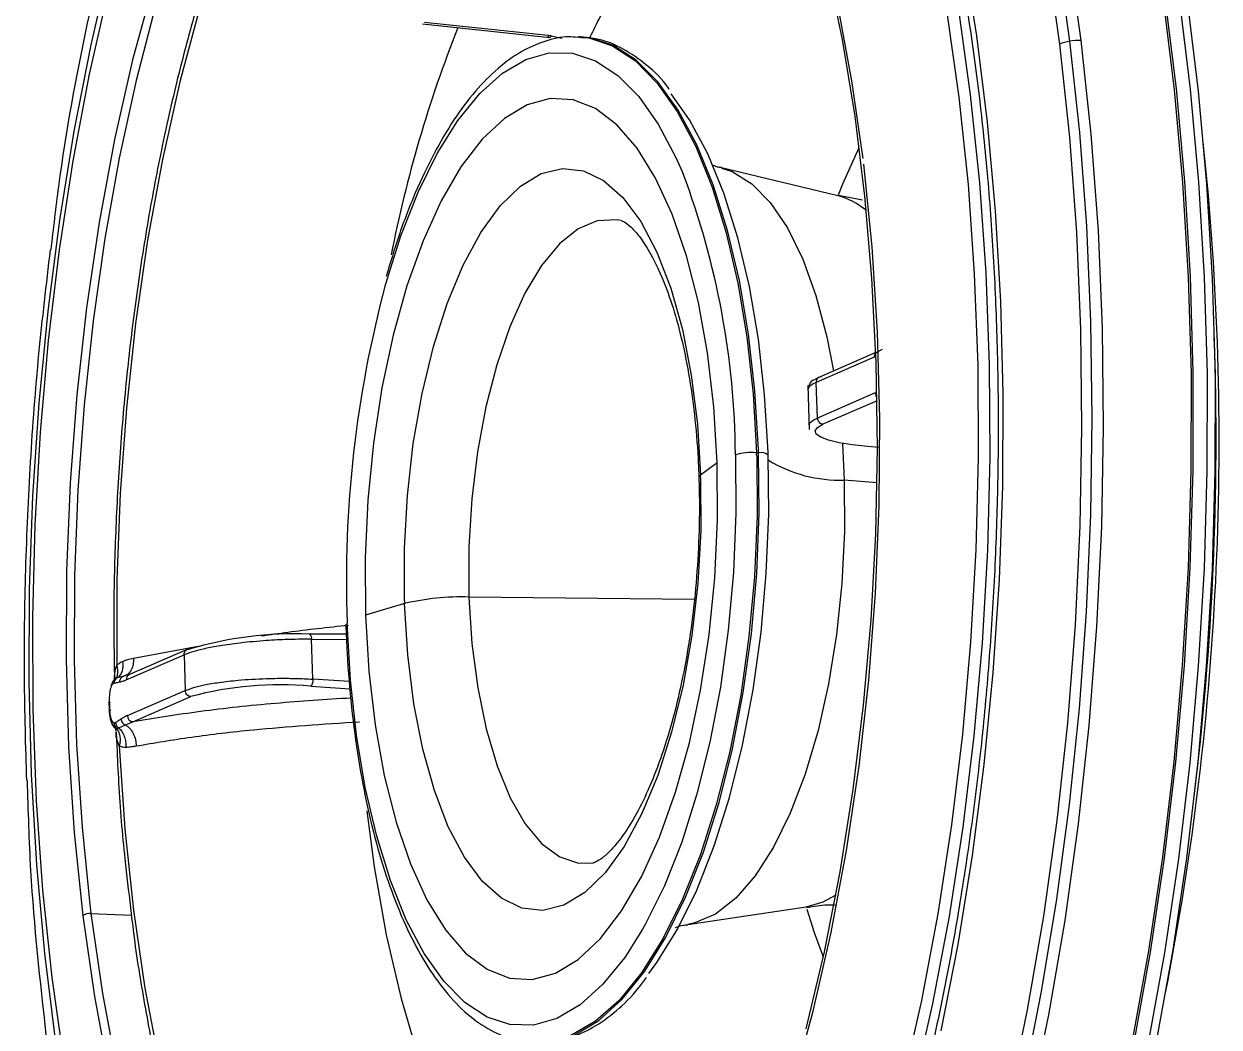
# Model space of a CAD drawing. Extents: x 525 to 609, y 649 to 778.
# Drawn here: x 597.232 to 599.57, y 715.507 to 717.469 of the extents above; entities that cross this region are included whole.
import ezdxf

# ---------------------------------------------------------------- set-up
doc = ezdxf.new("R2010")
doc.units = 0
doc.header["$MEASUREMENT"] = 0
doc.layers.add('1', color=4, linetype='Continuous')

# ---------------------------------------------------------------- blocks, each defined once
blk = doc.blocks.new('JETSETTER')
at = {"layer": '1', "color": 3, "linetype": 'Continuous', "lineweight": 25}
for p, q in [((72.8847, 48.3444), (73.1333, 48.3178)), ((73.1362, 48.3209), (72.8884, 48.3473)), ((73.1362, 48.3209), (73.1568, 48.3164)), ((73.1933, 48.319), (73.1894, 48.3192)), ((73.697, 48.0082), (73.4691, 48.0627)), ((73.745, 47.9999), (73.6981, 48.0091)), ((73.7713, 47.7016), (73.6608, 47.6537)), ((73.7834, 47.7077), (73.7724, 47.7019)), ((73.7724, 47.7018), (73.774, 47.7027)), ((73.7678, 47.6924), (73.6547, 47.6434)), ((73.638, 47.6375), (73.6408, 47.5514)), ((73.657, 47.5736), (73.6547, 47.6434)), ((73.7701, 47.6226), (73.657, 47.5736)), ((73.7737, 47.6073), (73.6679, 47.5615)), ((73.7058, 47.5241), (73.7097, 47.4522)), ((73.7769, 47.516), (73.755, 47.5179)), ((73.538, 47.5058), (73.542, 47.5056)), ((73.4608, 47.4861), (73.4285, 47.4616)), ((73.7737, 47.4468), (73.7097, 47.4522)), ((72.8493, 47.2108), (72.7729, 47.1882)), ((73.4163, 47.2188), (72.9753, 47.2234)), ((72.7354, 47.1506), (72.6625, 47.151)), ((72.6698, 47.0629), (72.6673, 47.1411)), ((72.6673, 47.1411), (72.7358, 47.1407)), ((72.4243, 47.1209), (72.3109, 47.0719)), ((72.4455, 47.1271), (72.3189, 47.1036)), ((72.3048, 47.0615), (72.4181, 47.1106)), ((72.4181, 47.1106), (72.4203, 47.0408)), ((72.2815, 47.0887), (72.2819, 47.0655)), ((72.296, 47.0676), (72.3065, 47.0719)), ((72.3084, 47.0728), (72.3004, 47.0686)), ((72.3046, 47.0698), (72.3004, 47.0686)), ((72.2841, 47.0639), (72.2803, 47.0606)), ((72.2872, 47.0654), (72.2821, 47.0625)), ((72.2864, 47.0675), (72.2839, 47.0638)), ((72.2857, 47.0679), (72.2864, 47.0674)), ((72.3004, 47.0686), (72.2872, 47.0654)), ((72.6658, 47.0489), (72.7427, 47.0442)), ((72.7415, 47.0586), (72.6698, 47.0629)), ((72.307, 46.9917), (72.4203, 47.0408)), ((72.3179, 46.9796), (72.4312, 47.0287)), ((72.2707, 47.0185), (72.2712, 47.0032)), ((72.3034, 46.9734), (72.3179, 46.9796)), ((72.2776, 46.9738), (72.2789, 46.972)), ((72.2852, 46.9673), (72.2904, 46.9675)), ((72.2852, 46.9594), (72.2865, 46.9318)), ((72.2904, 46.9675), (72.3034, 46.9734)), ((72.2357, 46.6045), (72.315, 46.6016)), ((73.4034, 46.5833), (73.6352, 46.6174))]:
    blk.add_line(p, q, dxfattribs=at)
at = {"layer": '1', "color": 3, "linetype": 'Continuous', "lineweight": 25, "flags": 128}
for points in [[(73.1286, 49.9196), (73.1927, 49.9333), (73.2685, 49.9369), (73.3437, 49.9266), (73.418, 49.9025), (73.4907, 49.8646), (73.5617, 49.8133), (73.6306, 49.7488), (73.6968, 49.6713), (73.7602, 49.5815), (73.8203, 49.4796), (73.8769, 49.3663), (73.9296, 49.2422), (73.9781, 49.1079), (74.0223, 48.9641), (74.0618, 48.8116), (74.0964, 48.6513), (74.1261, 48.4839), (74.1505, 48.3105)], [(73.7914, 49.7875), (73.8593, 49.7161), (73.9245, 49.6319), (73.9867, 49.5354), (74.0454, 49.4272), (74.1003, 49.3077), (74.1512, 49.1777), (74.1979, 49.0378), (74.24, 48.8888), (74.2773, 48.7315), (74.3096, 48.5666), (74.3368, 48.3952), (74.3587, 48.218), (74.3753, 48.0361), (74.3863, 47.8504), (74.3917, 47.6619), (74.3916, 47.4716), (74.3859, 47.2806), (74.3746, 47.0898), (74.3579, 46.9003), (74.3357, 46.713), (74.3083, 46.529), (74.2757, 46.3493)], [(74.2729, 46.3522), (74.3054, 46.5314), (74.3328, 46.7149), (74.3548, 46.9015), (74.3715, 47.0905), (74.3828, 47.2807), (74.3885, 47.4712), (74.3886, 47.6609), (74.3831, 47.8488), (74.3722, 48.034), (74.3557, 48.2153), (74.3339, 48.392), (74.3067, 48.5629), (74.2745, 48.7273), (74.2373, 48.8841), (74.1953, 49.0327), (74.1488, 49.1722), (74.098, 49.3018), (74.0433, 49.4209), (73.9847, 49.5288), (73.9228, 49.625), (73.8578, 49.7089), (73.79, 49.7801)], [(72.8432, 49.7326), (72.9181, 49.7983), (72.9942, 49.8502), (73.0712, 49.888), (73.1485, 49.9116), (73.2258, 49.9208), (73.3026, 49.9155), (73.3785, 49.8958), (73.453, 49.8618), (73.5258, 49.8136), (73.5964, 49.7516), (73.6645, 49.6761), (73.7297, 49.5875), (73.7915, 49.4864), (73.8497, 49.3731), (73.9039, 49.2485), (73.9539, 49.1133), (73.9993, 48.968), (74.0399, 48.8137), (74.0754, 48.651), (74.1058, 48.4811), (74.1307, 48.3047)], [(73.4552, 49.9003), (73.4888, 49.8831), (73.5623, 49.8345), (73.6335, 49.772), (73.7022, 49.6958), (73.768, 49.6064), (73.8304, 49.5043), (73.8891, 49.3901), (73.9438, 49.2644), (73.9942, 49.1278), (74.04, 48.9813), (74.081, 48.8255), (74.1169, 48.6615), (74.1475, 48.4899), (74.1726, 48.312)], [(73.8365, 49.7776), (73.9042, 49.7064), (73.9692, 49.6225), (74.0312, 49.5264), (74.0897, 49.4185), (74.1445, 49.2994), (74.1953, 49.1698), (74.2417, 49.0304), (74.2837, 48.8818), (74.3209, 48.725), (74.3531, 48.5606), (74.3803, 48.3897), (74.4021, 48.2131), (74.4185, 48.0318), (74.4295, 47.8467), (74.435, 47.6588), (74.4348, 47.4691), (74.4291, 47.2787), (74.4179, 47.0885), (74.4012, 46.8996), (74.3791, 46.7129), (74.3518, 46.5295), (74.3193, 46.3503)], [(74.304, 46.3481), (74.3365, 46.5278), (74.364, 46.7118), (74.3861, 46.899), (74.4029, 47.0885), (74.4141, 47.2793), (74.4198, 47.4704), (74.42, 47.6607), (74.4145, 47.8492), (74.4035, 48.0348), (74.387, 48.2168), (74.3651, 48.3939), (74.3379, 48.5654), (74.3055, 48.7302), (74.2682, 48.8876), (74.2261, 49.0366), (74.1795, 49.1765), (74.1286, 49.3065), (74.0736, 49.4259), (74.0149, 49.5342), (73.9528, 49.6306), (73.8876, 49.7148), (73.8196, 49.7862)], [(73.8993, 46.3749), (73.9325, 46.5442), (73.9606, 46.7182), (73.9834, 46.8958), (74.001, 47.076), (74.013, 47.2577), (74.0195, 47.4399), (74.0205, 47.6216), (74.0159, 47.8015), (74.0057, 47.9788), (73.99, 48.1524), (73.9689, 48.3211), (73.9426, 48.4842)], [(72.1831, 46.3141), (72.1598, 46.4795), (72.1419, 46.6502), (72.1296, 46.8252), (72.1229, 47.0033), (72.122, 47.1835), (72.1267, 47.3646), (72.137, 47.5456), (72.1529, 47.7253), (72.1744, 47.9027), (72.2012, 48.0766), (72.2332, 48.246), (72.2702, 48.4098), (72.3119, 48.5671), (72.3582, 48.7168), (72.4087, 48.858), (72.4632, 48.99), (72.5212, 49.1117), (72.5824, 49.2226), (72.6466, 49.322), (72.7131, 49.4091), (72.7817, 49.4836)], [(73.5334, 49.4483), (73.5716, 49.3986), (73.6311, 49.3076), (73.6872, 49.2045), (73.7394, 49.0899), (73.7875, 48.9646), (73.8311, 48.8293), (73.87, 48.6848), (73.904, 48.532), (73.9328, 48.372), (73.9562, 48.2055), (73.9742, 48.0338), (73.9866, 47.8578), (73.9933, 47.6786), (73.9943, 47.4973), (73.9895, 47.3151), (73.9791, 47.133), (73.9631, 46.9521), (73.9415, 46.7737), (73.9146, 46.5987), (73.8824, 46.4283), (73.8451, 46.2635)], [(72.6588, 49.3872), (72.654, 49.3803), (72.5895, 49.2804), (72.5279, 49.1692), (72.4694, 49.0472), (72.4143, 48.9153), (72.3632, 48.7741), (72.3161, 48.6246), (72.2734, 48.4675), (72.2354, 48.3038), (72.2022, 48.1345), (72.1741, 47.9605), (72.1513, 47.7829), (72.1337, 47.6027), (72.1217, 47.421), (72.1152, 47.2388), (72.1142, 47.0571), (72.1189, 46.8772), (72.129, 46.6999), (72.1447, 46.5264), (72.1658, 46.3576)], [(73.5396, 49.4032), (73.5515, 49.387), (73.6107, 49.2965), (73.6664, 49.194), (73.7183, 49.0801), (73.7661, 48.9555), (73.8095, 48.821), (73.8482, 48.6774), (73.8819, 48.5256), (73.9105, 48.3665), (73.9339, 48.2011), (73.9517, 48.0304), (73.964, 47.8554), (73.9707, 47.6773), (73.9717, 47.4971), (73.967, 47.316), (73.9566, 47.135), (73.9407, 46.9552), (73.9192, 46.7779), (73.8924, 46.604), (73.8605, 46.4346), (73.8235, 46.2707)], [(73.7465, 48.081), (73.7246, 48.2329), (73.6975, 48.3785)], [(72.3623, 48.3795), (72.3243, 48.234), (72.291, 48.0821), (72.2628, 47.9248), (72.2399, 47.7634), (72.2223, 47.599), (72.2102, 47.4327), (72.2038, 47.2658), (72.203, 47.0995), (72.2078, 46.9349), (72.2183, 46.7732), (72.2343, 46.6156)], [(73.6353, 46.3793), (73.671, 46.5298), (73.7017, 46.6862), (73.7273, 46.8472), (73.7474, 47.0119), (73.7621, 47.179), (73.7711, 47.3472), (73.7744, 47.5154), (73.7719, 47.6824), (73.7638, 47.8469), (73.7501, 48.0078), (73.7308, 48.1639), (73.706, 48.3141), (73.6761, 48.4573)], [(72.7531, 49.1823), (72.6877, 49.1105), (72.6245, 49.0253), (72.564, 48.9273), (72.5067, 48.8172), (72.453, 48.6959), (72.4033, 48.5643), (72.358, 48.4234), (72.3174, 48.2743), (72.2819, 48.1181), (72.2517, 47.956), (72.227, 47.7892), (72.2081, 47.6191), (72.1951, 47.4468), (72.188, 47.2738), (72.187, 47.1012), (72.192, 46.9306), (72.203, 46.763), (72.22, 46.5999)], [(72.5927, 48.7611), (72.5407, 48.6427), (72.4926, 48.5142), (72.4489, 48.3767), (72.4098, 48.2313), (72.3757, 48.0791), (72.3467, 47.9212), (72.3232, 47.7588), (72.3053, 47.5932), (72.2931, 47.4257), (72.2867, 47.2576), (72.2863, 47.09)], [(74.1505, 48.3105), (74.1696, 48.1318), (74.1833, 47.9489), (74.1915, 47.7627), (74.1942, 47.5742), (74.1913, 47.3844), (74.1828, 47.1944), (74.1689, 47.0052), (74.1495, 46.8177), (74.1248, 46.6329), (74.095, 46.4519), (74.0601, 46.2757)], [(73.1874, 48.3192), (73.21, 48.3169), (73.2562, 48.3014), (73.3009, 48.2719), (73.3433, 48.2288), (73.3828, 48.1728), (73.4189, 48.1045), (73.451, 48.0251), (73.4786, 47.9357), (73.5015, 47.8376), (73.5191, 47.7322), (73.5314, 47.6211), (73.538, 47.5058)], [(73.5418, 47.5117), (73.5349, 47.6268), (73.5223, 47.7377), (73.5044, 47.8428), (73.4813, 47.9405), (73.4534, 48.0294), (73.4211, 48.1082), (73.3848, 48.1758), (73.3451, 48.2312), (73.3026, 48.2736), (73.2579, 48.3024), (73.2116, 48.3171), (73.1933, 48.319)], [(74.1726, 48.312), (74.1921, 48.1285), (74.206, 47.9407), (74.2141, 47.7494), (74.2163, 47.5558), (74.2127, 47.361), (74.2033, 47.166), (74.1882, 46.972), (74.1673, 46.78), (74.1409, 46.5911), (74.1091, 46.4064), (74.072, 46.2268), (74.0299, 46.0535), (73.983, 45.8873), (73.9316, 45.7292), (73.8759, 45.5801), (73.8163, 45.4408), (73.7531, 45.3121), (73.6867, 45.1947), (73.6174, 45.0893), (73.5455, 44.9964), (73.4716, 44.9166)], [(72.8117, 47.8334), (72.8124, 47.8358), (72.8422, 47.9299), (72.876, 48.0154), (72.9134, 48.091), (72.9537, 48.1556), (72.9964, 48.2082), (73.0408, 48.2482), (73.0863, 48.2748), (73.1323, 48.2878), (73.1781, 48.2869), (73.223, 48.2722), (73.2663, 48.2438), (73.3075, 48.2023), (73.3458, 48.1481), (73.3809, 48.082), (73.3945, 48.0509)], [(74.1307, 48.3047), (74.15, 48.1229), (74.1638, 47.9367), (74.1718, 47.7472), (74.174, 47.5553), (74.1704, 47.3622), (74.1611, 47.169), (74.1461, 46.9767), (74.1254, 46.7864), (74.0992, 46.5992), (74.0677, 46.4162), (74.031, 46.2382), (73.9892, 46.0664), (73.9428, 45.9017), (73.8918, 45.7451), (73.8366, 45.5973), (73.7776, 45.4592), (73.7149, 45.3317), (73.6491, 45.2153), (73.5804, 45.1109), (73.5092, 45.0188), (73.436, 44.9397)], [(73.4608, 47.4861), (73.4543, 47.5957), (73.4419, 47.7008), (73.4241, 47.7998), (73.4009, 47.8908), (73.3729, 47.9723), (73.3405, 48.043), (73.3043, 48.1016), (73.2649, 48.1471), (73.223, 48.1788), (73.1792, 48.196), (73.1344, 48.1986), (73.0892, 48.1864), (73.0446, 48.1597), (73.0011, 48.1189), (72.9597, 48.0648), (72.9209, 47.9982), (72.8855, 47.9203), (72.8541, 47.8324), (72.8271, 47.736), (72.8052, 47.6328), (72.7885, 47.5245), (72.7775, 47.4131), (72.7722, 47.3003), (72.7729, 47.1882)], [(73.5606, 47.5067), (73.5538, 47.6193), (73.5416, 47.7278), (73.524, 47.8306), (73.5014, 47.9262), (73.4741, 48.0132), (73.4425, 48.0903), (73.407, 48.1565), (73.3706, 48.2078)], [(73.6981, 48.0103), (73.7067, 48.0314), (73.739, 48.1029)], [(72.8492, 47.2164), (72.8491, 47.3192), (72.855, 47.4224), (72.8665, 47.5239), (72.8836, 47.6215), (72.9059, 47.7134), (72.9329, 47.7976), (72.964, 47.8725), (72.9987, 47.9365), (73.0363, 47.9883), (73.0759, 48.027), (73.1168, 48.0516), (73.1581, 48.0618), (73.1991, 48.0572), (73.2388, 48.0381), (73.2765, 48.0047), (73.3115, 47.9578), (73.3429, 47.8983), (73.3702, 47.8274), (73.3928, 47.7466), (73.4103, 47.6575), (73.4222, 47.5618), (73.4285, 47.4616)], [(73.217, 45.5162), (73.2817, 45.5871), (73.3442, 45.6714), (73.4041, 45.7683), (73.4609, 45.877), (73.5141, 45.9969), (73.5633, 46.1269), (73.6082, 46.266), (73.6485, 46.4133), (73.6838, 46.5677), (73.7139, 46.7278), (73.7385, 46.8927), (73.7575, 47.0609), (73.7706, 47.2312), (73.7779, 47.4024), (73.7793, 47.5732), (73.7747, 47.7422), (73.7642, 47.9082), (73.7478, 48.0699)], [(73.4693, 48.0626), (73.4904, 48.0555), (73.5287, 48.0318), (73.5649, 47.995), (73.5983, 47.9456), (73.6283, 47.8846), (73.6542, 47.8132), (73.6757, 47.7327), (73.6888, 47.6658)], [(73.2733, 47.9597), (73.2638, 47.9615), (73.2263, 47.9596), (73.1888, 47.9437), (73.1522, 47.9142), (73.1172, 47.8718), (73.0846, 47.8175), (73.0552, 47.7523), (73.0297, 47.6778), (73.0085, 47.5956), (72.9921, 47.5076), (72.981, 47.4156), (72.9753, 47.3218), (72.9752, 47.2283)], [(73.755, 47.5179), (73.7253, 47.5211), (73.6995, 47.5253), (73.6788, 47.5304), (73.6637, 47.5361), (73.6549, 47.5423), (73.6526, 47.5488), (73.657, 47.5552), (73.6679, 47.5615)], [(73.5382, 47.5), (73.5389, 47.3821), (73.5338, 47.2636), (73.5231, 47.1461), (73.5069, 47.0314), (73.4855, 46.9211), (73.4592, 46.8169), (73.4283, 46.7201), (73.3932, 46.6323), (73.3546, 46.5548), (73.313, 46.4886), (73.2689, 46.4347), (73.223, 46.3939), (73.176, 46.3667), (73.1286, 46.3537), (73.104, 46.3525)], [(73.1136, 46.3523), (73.135, 46.3538), (73.1824, 46.3676), (73.2294, 46.3954), (73.2752, 46.4369), (73.3191, 46.4915), (73.3606, 46.5583), (73.3991, 46.6364), (73.4339, 46.7246), (73.4646, 46.8218), (73.4907, 46.9264), (73.5118, 47.0369), (73.5278, 47.1518), (73.5382, 47.2693), (73.5429, 47.3878), (73.542, 47.5056)], [(73.4966, 47.5016), (73.4975, 47.3874), (73.4929, 47.2724), (73.4827, 47.1584), (73.4673, 47.047), (73.4467, 46.9399), (73.4213, 46.8385), (73.3915, 46.7444), (73.3577, 46.6589), (73.3203, 46.5833), (73.3143, 46.5727)], [(73.3272, 46.4875), (73.3428, 46.5085), (73.3834, 46.5738), (73.421, 46.6502), (73.455, 46.7366), (73.4851, 46.8316), (73.5106, 46.934), (73.5313, 47.0421), (73.5469, 47.1545), (73.5571, 47.2695), (73.5617, 47.3855), (73.5608, 47.5007)], [(72.7729, 47.1882), (72.7794, 47.0786), (72.7918, 46.9735), (72.8096, 46.8745), (72.8328, 46.7835), (72.8608, 46.702), (72.8932, 46.6313), (72.9294, 46.5727), (72.9688, 46.5272), (73.0107, 46.4955), (73.0545, 46.4783), (73.0993, 46.4757), (73.1445, 46.4879), (73.1891, 46.5146), (73.2325, 46.5554), (73.274, 46.6095), (73.3127, 46.6762), (73.3482, 46.7541), (73.3796, 46.842), (73.4065, 46.9383), (73.4285, 47.0415), (73.4452, 47.1498), (73.4562, 47.2612), (73.4615, 47.374), (73.4608, 47.4861)], [(73.4286, 47.456), (73.4287, 47.3531), (73.4229, 47.2499), (73.4113, 47.1485), (73.3942, 47.0509), (73.3719, 46.959), (73.3449, 46.8748), (73.3138, 46.7999), (73.2791, 46.7359), (73.2415, 46.6841), (73.2019, 46.6454), (73.161, 46.6208), (73.1197, 46.6106), (73.0787, 46.6151), (73.039, 46.6343), (73.0013, 46.6676), (72.9664, 46.7146), (72.9349, 46.774), (72.9076, 46.8449), (72.885, 46.9258), (72.8676, 47.0149), (72.8556, 47.1106), (72.8493, 47.2108)], [(73.7097, 47.4522), (73.7101, 47.3515), (73.7051, 47.2502), (73.6946, 47.1504), (73.6789, 47.0538), (73.6583, 46.9622), (73.6331, 46.8774), (73.6038, 46.8008), (73.5709, 46.7341), (73.5352, 46.6783), (73.4972, 46.6345), (73.4576, 46.6036), (73.4172, 46.5861), (73.4036, 46.5833)], [(73.4285, 47.4616), (73.4256, 47.4584), (73.4252, 47.4565)], [(72.9753, 47.2234), (72.9811, 47.1324), (72.9924, 47.0457), (73.0089, 46.9655), (73.0302, 46.8934), (73.0558, 46.831), (73.0853, 46.7798), (73.1179, 46.7409), (73.153, 46.7151), (73.1896, 46.7031), (73.2188, 46.7034)], [(73.3143, 46.5727), (73.28, 46.5188), (73.2373, 46.4661), (73.1929, 46.4262), (73.1473, 46.3995), (73.1013, 46.3865), (73.0556, 46.3874), (73.0107, 46.4021), (72.9674, 46.4305), (72.9262, 46.4721), (72.8878, 46.5263), (72.8528, 46.5923), (72.8216, 46.6692), (72.7948, 46.7558), (72.7726, 46.8509), (72.7554, 46.9531), (72.7435, 47.0609), (72.7371, 47.1727)], [(72.2913, 46.9322), (72.3023, 46.7695), (72.3191, 46.6112), (72.3415, 46.4585), (72.3694, 46.3125), (72.4025, 46.1744), (72.4407, 46.0453), (72.4835, 45.9261), (72.5308, 45.8177), (72.582, 45.7211), (72.6369, 45.6368), (72.695, 45.5656)], [(72.7758, 46.8055), (72.7901, 46.6959), (72.8135, 46.5631), (72.8424, 46.4382), (72.8765, 46.3226), (72.9155, 46.2173), (72.959, 46.1236), (72.985, 46.0768)], [(73.6352, 46.6174), (73.6684, 46.6272), (73.6935, 46.6412)], [(72.2357, 46.6045), (72.2582, 46.4481), (72.2864, 46.2985), (72.3199, 46.1569), (72.3585, 46.0243), (72.4019, 45.9017), (72.4498, 45.7901), (72.5018, 45.6903), (72.5576, 45.6031), (72.6166, 45.5291), (72.6786, 45.469), (72.7428, 45.4231), (72.809, 45.3918), (72.8766, 45.3753), (72.945, 45.3738), (73.0138, 45.3873), (73.0824, 45.4157), (73.1503, 45.4588), (73.217, 45.5162)], [(73.6687, 46.5193), (73.6514, 46.5669), (73.6371, 46.6121)], [(72.22, 46.5999), (72.2427, 46.4425), (72.271, 46.2919), (72.3047, 46.1493), (72.3436, 46.0158), (72.3873, 45.8923), (72.4356, 45.78), (72.488, 45.6795), (72.5441, 45.5917), (72.6036, 45.5172), (72.6659, 45.4566), (72.7306, 45.4104), (72.7781, 45.3864)]]:
    blk.add_lwpolyline(points, dxfattribs=at)
at = {"layer": '1', "color": 3, "linetype": 'Continuous', "lineweight": 25}
for centre, radius, start, end in [((75.2517, 47.4204), 2.4739, 158.2536, 168.9988), ((74.164, 48.2272), 0.0844, 99.2105, 113.2756), ((74.1686, 48.2079), 0.1041, 87.7968, 100.0023), ((68.8644, 47.526), 5.5785, 348.8713, 6.0442), ((71.9001, 47.489), 1.5966, 0.4527, 20.6056), ((73.6624, 47.8725), 0.14, 49.7041, 75.703), ((74.9628, 47.256), 2.2273, 164.9739, 182.1425), ((68.7137, 47.5327), 5.7232, 352.9329, 1.9826), ((73.7788, 47.693), 0.011, 133.0854, 183.0974), ((73.7831, 47.623), 0.013, 181.9432, 223.2864), ((73.5292, 47.3854), 0.1207, 85.7988, 105.6565), ((71.1695, 47.4283), 2.3698, 1.7318, 1.8725), ((71.8799, 47.4526), 1.663, 1.8251, 2.0363), ((73.5467, 47.4851), 0.0211, 48.0127, 102.9559), ((71.0067, 47.4177), 2.5555, 1.8613, 1.9958), ((73.7008, 47.7219), 0.2698, 238.8156, 271.8728), ((71.4412, 47.398), 1.9883, 1.6698, 1.8314), ((73.955, 47.2478), 1.1063, 181.6289, 181.9194), ((72.9609, 46.7328), 0.4909, 88.3171, 103.1391), ((74.0191, 47.2581), 1.0443, 181.6344, 181.9015), ((72.6364, 46.4084), 0.7431, 87.9878, 106.2722), ((72.3155, 47.0622), 0.0107, 115.0349, 183.71), ((72.604, 46.397), 0.6549, 84.5807, 105.2941), ((72.3193, 46.9919), 0.0123, 180.8212, 263.3631), ((72.2333, 46.5834), 0.0212, 83.592, 128.9686), ((76.6807, 47.1543), 4.4789, 186.9081, 187.0511)]:
    blk.add_arc(centre, radius, start, end, dxfattribs=at)
for points, knots in [([(73.3292, 49.6384), (73.3314, 49.6377), (73.3546, 49.6299), (73.398, 49.6033), (73.459, 49.5582), (73.5182, 49.5002), (73.5753, 49.4313), (73.6301, 49.3513), (73.6824, 49.2606), (73.7317, 49.1596), (73.7779, 49.0489), (73.8205, 48.9289), (73.8594, 48.8003), (73.8943, 48.6638), (73.925, 48.5202), (73.9512, 48.3701), (73.9729, 48.2145), (73.9898, 48.0542), (74.0019, 47.89), (74.0091, 47.7228), (74.0115, 47.5535), (74.0088, 47.3831), (74.0012, 47.2125), (73.9888, 47.0424), (73.9715, 46.874), (73.9494, 46.7081), (73.9228, 46.5456), (73.8917, 46.3873), (73.8563, 46.2341), (73.8169, 46.0869), (73.7736, 45.9464), (73.7266, 45.8134), (73.6764, 45.6887), (73.6232, 45.5728), (73.5673, 45.4665), (73.5091, 45.3703), (73.449, 45.2848), (73.3944, 45.2181), (73.3596, 45.1829), (73.3458, 45.1688)], [0, 0, 0, 0, 0.003017, 0.031812, 0.060153, 0.088177, 0.116032, 0.143817, 0.17159, 0.199374, 0.227185, 0.255029, 0.282905, 0.310811, 0.338742, 0.366694, 0.394665, 0.422649, 0.450646, 0.478651, 0.506663, 0.534679, 0.562697, 0.590716, 0.618733, 0.646745, 0.674752, 0.70275, 0.730738, 0.758712, 0.786669, 0.814605, 0.842517, 0.8704, 0.898251, 0.926065, 0.953841, 0.981586, 1, 1, 1, 1]), ([(72.158, 47.9024), (72.1627, 47.9439), (72.18, 48.0963), (72.2273, 48.3483), (72.2986, 48.6516), (72.3853, 48.9316), (72.4845, 49.1854), (72.5957, 49.4037), (72.6796, 49.5441), (72.7277, 49.5988), (72.7333, 49.6053)], [0, 0, 0, 0, 0.057664, 0.2113019, 0.3649402, 0.5185785, 0.6722164, 0.8258547, 0.9794931, 1, 1, 1, 1]), ([(72.5925, 48.7765), (72.5837, 48.7584), (72.5581, 48.7058), (72.519, 48.6087), (72.4755, 48.487), (72.436, 48.3575), (72.4004, 48.2217), (72.3692, 48.0802), (72.3423, 47.9341), (72.3201, 47.7842), (72.3026, 47.6315), (72.2899, 47.4769), (72.2824, 47.3215), (72.2795, 47.1917), (72.281, 47.1146), (72.2815, 47.0887)], [0, 0, 0, 0, 0.043462, 0.126784, 0.210049, 0.293266, 0.376443, 0.459588, 0.542707, 0.625808, 0.708895, 0.791972, 0.875046, 0.958119, 1, 1, 1, 1]), ([(73.2112, 48.3161), (73.2167, 48.3274), (73.2277, 48.3504), (73.2394, 48.3715), (73.2453, 48.3823)], [0, 0, 0, 0, 0.492745, 1, 1, 1, 1]), ([(73.187, 48.3178), (73.1817, 48.3184), (73.1605, 48.3206), (73.1231, 48.3116), (73.0766, 48.2914), (73.0313, 48.2586), (72.9874, 48.2142), (72.9454, 48.1581), (72.906, 48.0915), (72.8699, 48.0152), (72.8386, 47.9351), (72.8214, 47.8773), (72.8135, 47.8507)], [0, 0, 0, 0, 0.035068, 0.137973, 0.241486, 0.347963, 0.457679, 0.569288, 0.6814, 0.793261, 0.904769, 1, 1, 1, 1]), ([(73.1362, 48.3209), (73.136, 48.3204), (73.1354, 48.3194), (73.1345, 48.3184), (73.1335, 48.3179), (73.1326, 48.3178), (73.1317, 48.3182), (73.131, 48.3191), (73.1303, 48.3204), (73.13, 48.3215), (73.1298, 48.3221)], [0, 0, 0, 0, 0.1250089, 0.2499903, 0.3749997, 0.4999534, 0.6250143, 0.7500154, 0.8749992, 1, 1, 1, 1]), ([(73.3673, 48.2165), (73.3652, 48.2194), (73.35, 48.2406), (73.3183, 48.2692), (73.2723, 48.3), (73.2293, 48.3164), (73.2019, 48.3173), (73.1913, 48.3176)], [0, 0, 0, 0, 0.04306, 0.311645, 0.577252, 0.835515, 1, 1, 1, 1]), ([(73.4696, 48.0634), (73.4669, 48.0637), (73.459, 48.0647), (73.4538, 48.0674), (73.4504, 48.0691)], [0, 0, 0, 0, 0.337876, 1, 1, 1, 1]), ([(73.2739, 47.9596), (73.2739, 47.9596), (73.2741, 47.9596), (73.2786, 47.9581), (73.2919, 47.9483), (73.3103, 47.9278), (73.3313, 47.8953), (73.3525, 47.8518), (73.3727, 47.7976), (73.3907, 47.7335), (73.4058, 47.6608), (73.4171, 47.5808), (73.423, 47.5116), (73.4247, 47.4695), (73.4252, 47.4565)], [0, 0, 0, 0, 0.012926, 0.109299, 0.19556, 0.286884, 0.377174, 0.468665, 0.562434, 0.658423, 0.75625, 0.855474, 0.9557, 1, 1, 1, 1]), ([(72.156, 47.9026), (72.148, 47.8349), (72.1318, 47.6974), (72.116, 47.4884), (72.1066, 47.2769), (72.1037, 47.0687), (72.1076, 46.9317), (72.1095, 46.8648)], [0, 0, 0, 0, 0.197167, 0.4005518, 0.6033303, 0.8063689, 1, 1, 1, 1]), ([(73.6608, 47.6537), (73.6574, 47.652), (73.6497, 47.6481), (73.641, 47.6428), (73.6404, 47.6351), (73.6402, 47.6327)], [0, 0, 0, 0, 0.349863, 0.794199, 1, 1, 1, 1]), ([(73.6649, 47.6545), (73.6635, 47.6544), (73.6607, 47.6541), (73.6573, 47.6515), (73.655, 47.6478), (73.6548, 47.6449), (73.6547, 47.6434)], [0, 0, 0, 0, 0.249947, 0.499995, 0.749986, 1, 1, 1, 1]), ([(73.6547, 47.6434), (73.6469, 47.6394), (73.6376, 47.6347), (73.639, 47.6303), (73.6392, 47.6297)], [0, 0, 0, 0, 0.845768, 1, 1, 1, 1]), ([(73.6414, 47.5594), (73.6412, 47.5601), (73.6399, 47.5649), (73.649, 47.5695), (73.657, 47.5736)], [0, 0, 0, 0, 0.140672, 1, 1, 1, 1]), ([(73.657, 47.5736), (73.6572, 47.5721), (73.6576, 47.5691), (73.6601, 47.5651), (73.6637, 47.5623), (73.6665, 47.5618), (73.6679, 47.5615)], [0, 0, 0, 0, 0.250007, 0.500037, 0.750057, 1, 1, 1, 1]), ([(73.4252, 47.4565), (73.4256, 47.441), (73.4267, 47.3956), (73.4249, 47.3192), (73.4184, 47.2288), (73.4073, 47.1404), (73.3919, 47.056), (73.3728, 46.9773), (73.3505, 46.9062), (73.3259, 46.8442), (73.3, 46.7928), (73.2745, 46.753), (73.251, 46.7252), (73.2322, 46.7094), (73.2206, 46.7037), (73.2192, 46.7035), (73.2185, 46.7034)], [0, 0, 0, 0, 0.040907, 0.119112, 0.197424, 0.275654, 0.353601, 0.431065, 0.507812, 0.583556, 0.657971, 0.730734, 0.80168, 0.87118, 0.940735, 1, 1, 1, 1]), ([(72.7396, 47.168), (72.6992, 47.1637), (72.6402, 47.1574), (72.5863, 47.1494), (72.5692, 47.1469)], [0, 0, 0, 0, 0.683518, 1, 1, 1, 1]), ([(72.7345, 47.1704), (72.7352, 47.1514), (72.7374, 47.0964), (72.7449, 47.0073), (72.7584, 46.9055), (72.7768, 46.8091), (72.7998, 46.7191), (72.8271, 46.6367), (72.8587, 46.5629), (72.8943, 46.4986), (72.9338, 46.4446), (72.9769, 46.4017), (73.0231, 46.3718), (73.0662, 46.3551), (73.0936, 46.3543), (73.1044, 46.3539)], [0, 0, 0, 0, 0.043033, 0.124888, 0.206836, 0.288892, 0.3711, 0.453514, 0.536198, 0.619205, 0.702541, 0.785915, 0.868365, 0.948536, 1, 1, 1, 1]), ([(72.6673, 47.1411), (72.6504, 47.141), (72.6197, 47.1408), (72.5694, 47.1379), (72.5242, 47.1335), (72.4848, 47.1278), (72.4465, 47.1205), (72.4291, 47.1144), (72.4181, 47.1106)], [0, 0, 0, 0, 0.176665, 0.320155, 0.500153, 0.642591, 0.773521, 1, 1, 1, 1]), ([(72.6625, 47.151), (72.6631, 47.1511), (72.6642, 47.1513), (72.6657, 47.1492), (72.6669, 47.1457), (72.6672, 47.1426), (72.6673, 47.1411)], [0, 0, 0, 0, 0.2500013, 0.4999957, 0.7500233, 1, 1, 1, 1]), ([(72.4181, 47.1106), (72.4182, 47.1121), (72.4184, 47.115), (72.4207, 47.1187), (72.4241, 47.1213), (72.4268, 47.1216), (72.4282, 47.1217)], [0, 0, 0, 0, 0.250013, 0.49996, 0.750053, 1, 1, 1, 1]), ([(72.2984, 47.0975), (72.2961, 47.0964), (72.2918, 47.0945), (72.288, 47.0914), (72.2863, 47.09)], [0, 0, 0, 0, 0.55876, 1, 1, 1, 1]), ([(72.2872, 47.0654), (72.2892, 47.0669), (72.2932, 47.07), (72.297, 47.0777), (72.2991, 47.0868), (72.2987, 47.0936), (72.2985, 47.0968)], [0, 0, 0, 0, 0.249794, 0.506095, 0.759174, 1, 1, 1, 1]), ([(72.3189, 47.1036), (72.315, 47.1027), (72.3081, 47.101), (72.3014, 47.0986), (72.2984, 47.0975)], [0, 0, 0, 0, 0.559325, 1, 1, 1, 1]), ([(72.2985, 47.0968), (72.2985, 47.097), (72.2985, 47.0972), (72.2985, 47.0974), (72.2984, 47.0975)], [0, 0, 0, 0, 0.560366, 1, 1, 1, 1]), ([(72.3189, 47.1036), (72.3189, 47.0997), (72.3188, 47.0915), (72.3151, 47.0804), (72.3107, 47.0754), (72.3084, 47.0728)], [0, 0, 0, 0, 0.312483, 0.651338, 1, 1, 1, 1]), ([(72.2819, 47.0578), (72.2817, 47.0611), (72.2811, 47.0724), (72.2841, 47.0828), (72.2863, 47.09)], [0, 0, 0, 0, 0.299924, 1, 1, 1, 1]), ([(72.2821, 47.0625), (72.2836, 47.0639), (72.2867, 47.0668), (72.2887, 47.0735), (72.2888, 47.0814), (72.2871, 47.0872), (72.2863, 47.09)], [0, 0, 0, 0, 0.249581, 0.50531, 0.758246, 1, 1, 1, 1]), ([(72.2787, 47.0537), (72.2779, 47.0529), (72.2763, 47.0511), (72.2743, 47.0461), (72.2726, 47.0391), (72.2716, 47.0298), (72.2716, 47.0231), (72.2717, 47.0195)], [0, 0, 0, 0, 0.149434, 0.312449, 0.494183, 0.732259, 1, 1, 1, 1]), ([(72.2821, 47.0625), (72.2799, 47.06), (72.2764, 47.0562), (72.2755, 47.0499), (72.2751, 47.0477)], [0, 0, 0, 0, 0.661027, 1, 1, 1, 1]), ([(72.2787, 47.0537), (72.2786, 47.0546), (72.2786, 47.0563), (72.2792, 47.0587), (72.2804, 47.0609), (72.2816, 47.062), (72.2821, 47.0625)], [0, 0, 0, 0, 0.246555, 0.500107, 0.753466, 1, 1, 1, 1]), ([(72.2787, 47.0537), (72.2792, 47.0541), (72.2801, 47.0548), (72.281, 47.0551), (72.2814, 47.0552)], [0, 0, 0, 0, 0.559842, 1, 1, 1, 1]), ([(72.2814, 47.0552), (72.2815, 47.0563), (72.2817, 47.0584), (72.2829, 47.0613), (72.2847, 47.0638), (72.2864, 47.0649), (72.2872, 47.0654)], [0, 0, 0, 0, 0.245371, 0.499984, 0.754629, 1, 1, 1, 1]), ([(72.2814, 47.0552), (72.2834, 47.0557), (72.287, 47.0566), (72.2906, 47.0573), (72.2922, 47.0576)], [0, 0, 0, 0, 0.5600005, 1, 1, 1, 1]), ([(72.2922, 47.0576), (72.2923, 47.0589), (72.2925, 47.0614), (72.2944, 47.0648), (72.297, 47.0675), (72.2993, 47.0683), (72.3004, 47.0686)], [0, 0, 0, 0, 0.243093, 0.50009, 0.756959, 1, 1, 1, 1]), ([(72.2922, 47.0576), (72.2946, 47.0581), (72.2988, 47.0591), (72.303, 47.0608), (72.3048, 47.0615)], [0, 0, 0, 0, 0.5599635, 1, 1, 1, 1]), ([(72.4203, 47.0408), (72.4313, 47.0445), (72.4487, 47.0505), (72.4869, 47.0569), (72.5274, 47.0616), (72.5743, 47.0643), (72.6185, 47.0648), (72.6489, 47.064), (72.6642, 47.0632), (72.6698, 47.0629)], [0, 0, 0, 0, 0.225427, 0.356569, 0.499703, 0.690183, 0.837165, 0.940473, 1, 1, 1, 1]), ([(72.6698, 47.0629), (72.6698, 47.0614), (72.6697, 47.0582), (72.6688, 47.0538), (72.6675, 47.0503), (72.6664, 47.0494), (72.6658, 47.0489)], [0, 0, 0, 0, 0.250018, 0.499959, 0.749981, 1, 1, 1, 1]), ([(72.7442, 47.026), (72.6948, 47.0228), (72.592, 47.016), (72.4471, 47.0004), (72.361, 46.9865), (72.3179, 46.9796)], [0, 0, 0, 0, 0.316543, 0.658285, 1, 1, 1, 1]), ([(72.4312, 47.0287), (72.4298, 47.0289), (72.427, 47.0295), (72.4235, 47.0323), (72.4209, 47.0362), (72.4205, 47.0393), (72.4203, 47.0408)], [0, 0, 0, 0, 0.2499631, 0.4999957, 0.7500282, 1, 1, 1, 1]), ([(72.2717, 47.0195), (72.2713, 47.0193), (72.2705, 47.0189), (72.2707, 47.0183), (72.2718, 47.0177), (72.2733, 47.0175), (72.274, 47.0173)], [0, 0, 0, 0, 0.244457, 0.500056, 0.755627, 1, 1, 1, 1]), ([(72.2721, 47.0043), (72.2718, 47.0041), (72.271, 47.0036), (72.2712, 47.003), (72.2723, 47.0024), (72.2738, 47.0022), (72.2745, 47.002)], [0, 0, 0, 0, 0.244454, 0.500031, 0.755569, 1, 1, 1, 1]), ([(72.2712, 47.0035), (72.2714, 47.0005), (72.2719, 46.9943), (72.2736, 46.9852), (72.2758, 46.9768), (72.2782, 46.9729), (72.2795, 46.9709)], [0, 0, 0, 0, 0.231257, 0.471288, 0.727807, 1, 1, 1, 1]), ([(72.2717, 47.0195), (72.2717, 47.0166), (72.2719, 47.0116), (72.2721, 47.0065), (72.2721, 47.0043)], [0, 0, 0, 0, 0.559983, 1, 1, 1, 1]), ([(72.2721, 47.0043), (72.2724, 46.9999), (72.2729, 46.9918), (72.2753, 46.9827), (72.2782, 46.9779), (72.2802, 46.9773), (72.2811, 46.977)], [0, 0, 0, 0, 0.3335, 0.622408, 0.821345, 1, 1, 1, 1]), ([(72.2839, 46.9779), (72.2834, 46.9776), (72.2825, 46.9771), (72.2815, 46.977), (72.2811, 46.977)], [0, 0, 0, 0, 0.559729, 1, 1, 1, 1]), ([(72.2811, 46.977), (72.2812, 46.976), (72.2812, 46.9739), (72.2824, 46.9704), (72.2841, 46.9685), (72.2852, 46.9673)], [0, 0, 0, 0, 0.277205, 0.562182, 1, 1, 1, 1]), ([(72.2945, 46.9847), (72.2925, 46.9834), (72.289, 46.9811), (72.2855, 46.9789), (72.2839, 46.9779)], [0, 0, 0, 0, 0.560003, 1, 1, 1, 1]), ([(72.2839, 46.9779), (72.2841, 46.9769), (72.2844, 46.9748), (72.2858, 46.9718), (72.2878, 46.9693), (72.2895, 46.9681), (72.2904, 46.9675)], [0, 0, 0, 0, 0.245313, 0.499979, 0.754694, 1, 1, 1, 1]), ([(72.307, 46.9917), (72.3046, 46.9906), (72.3004, 46.9886), (72.2963, 46.9859), (72.2945, 46.9847)], [0, 0, 0, 0, 0.559983, 1, 1, 1, 1]), ([(72.2945, 46.9847), (72.2947, 46.9835), (72.2951, 46.981), (72.2971, 46.9776), (72.2999, 46.9748), (72.3023, 46.9738), (72.3034, 46.9734)], [0, 0, 0, 0, 0.2431022, 0.4999723, 0.7568501, 1, 1, 1, 1]), ([(72.3244, 46.9323), (72.3597, 46.9383), (72.4305, 46.9502), (72.5748, 46.9674), (72.6903, 46.975), (72.7609, 46.9796)], [0, 0, 0, 0, 0.280145, 0.5603, 1, 1, 1, 1]), ([(72.2783, 46.9735), (72.2785, 46.9728), (72.2797, 46.9691), (72.2827, 46.9681), (72.2852, 46.9673)], [0, 0, 0, 0, 0.193568, 1, 1, 1, 1]), ([(72.2795, 46.9712), (72.2808, 46.9695), (72.284, 46.9656), (72.2844, 46.9623), (72.2846, 46.9604)], [0, 0, 0, 0, 0.420918, 1, 1, 1, 1]), ([(72.2913, 46.9322), (72.2888, 46.938), (72.2851, 46.9462), (72.285, 46.9564), (72.285, 46.9594)], [0, 0, 0, 0, 0.7006415, 1, 1, 1, 1]), ([(72.2852, 46.9673), (72.2868, 46.9651), (72.29, 46.9607), (72.2926, 46.9518), (72.2932, 46.9421), (72.2919, 46.9355), (72.2913, 46.9322)], [0, 0, 0, 0, 0.249586, 0.505299, 0.758227, 1, 1, 1, 1]), ([(72.2904, 46.9675), (72.2925, 46.9653), (72.2968, 46.9608), (72.3013, 46.9512), (72.304, 46.9407), (72.304, 46.9335), (72.304, 46.93)], [0, 0, 0, 0, 0.250216, 0.50682, 0.759826, 1, 1, 1, 1]), ([(72.3034, 46.9734), (72.3063, 46.9714), (72.3121, 46.9674), (72.319, 46.9568), (72.3234, 46.9447), (72.3241, 46.9363), (72.3244, 46.9323)], [0, 0, 0, 0, 0.252967, 0.513336, 0.766484, 1, 1, 1, 1]), ([(72.2865, 46.9318), (72.2875, 46.9079), (72.2908, 46.8333), (72.2996, 46.7276), (72.3094, 46.648), (72.3132, 46.6165)], [0, 0, 0, 0, 0.221296, 0.691847, 1, 1, 1, 1]), ([(72.2913, 46.9322), (72.2936, 46.9314), (72.2977, 46.9301), (72.3021, 46.93), (72.304, 46.93)], [0, 0, 0, 0, 0.560339, 1, 1, 1, 1]), ([(72.304, 46.93), (72.3077, 46.9303), (72.3145, 46.9307), (72.3213, 46.9318), (72.3244, 46.9323)], [0, 0, 0, 0, 0.560568, 1, 1, 1, 1]), ([(72.1485, 46.3676), (72.1366, 46.4734), (72.1183, 46.6353), (72.1133, 46.8057), (72.1116, 46.8648)], [0, 0, 0, 0, 0.65355, 1, 1, 1, 1]), ([(72.3132, 46.6165), (72.3151, 46.5998), (72.3225, 46.5345), (72.3403, 46.4257), (72.3665, 46.291), (72.3975, 46.1634), (72.4328, 46.043), (72.4721, 45.9309), (72.5153, 45.8277), (72.5623, 45.7343), (72.6085, 45.6562), (72.6404, 45.6144), (72.6543, 45.5962)], [0, 0, 0, 0, 0.0377759, 0.1472211, 0.2567043, 0.3662335, 0.4758212, 0.5854785, 0.6952189, 0.8050526, 0.9149827, 1, 1, 1, 1]), ([(73.6362, 46.6161), (73.6496, 46.6187), (73.6681, 46.6223), (73.6876, 46.6213), (73.693, 46.621)], [0, 0, 0, 0, 0.722045, 1, 1, 1, 1]), ([(73.3796, 46.5771), (73.3842, 46.579), (73.3908, 46.5818), (73.4007, 46.5824), (73.4038, 46.5826)], [0, 0, 0, 0, 0.686343, 1, 1, 1, 1]), ([(73.115, 46.3533), (73.1181, 46.353), (73.1371, 46.3511), (73.1722, 46.3601), (73.2188, 46.3801), (73.264, 46.4134), (73.2988, 46.4466), (73.3175, 46.4723), (73.3226, 46.4792)], [0, 0, 0, 0, 0.042873, 0.255631, 0.469652, 0.689802, 0.916647, 1, 1, 1, 1])]:
    blk.add_open_spline(points, degree=3, knots=knots, dxfattribs=at)

msp = doc.modelspace()

# ---------------------------------------------------------------- block references
at = {"layer": '1'}
msp.add_blockref('JETSETTER', (525.1273, 669.1243), dxfattribs=at)

doc.saveas('drawing.dxf')
